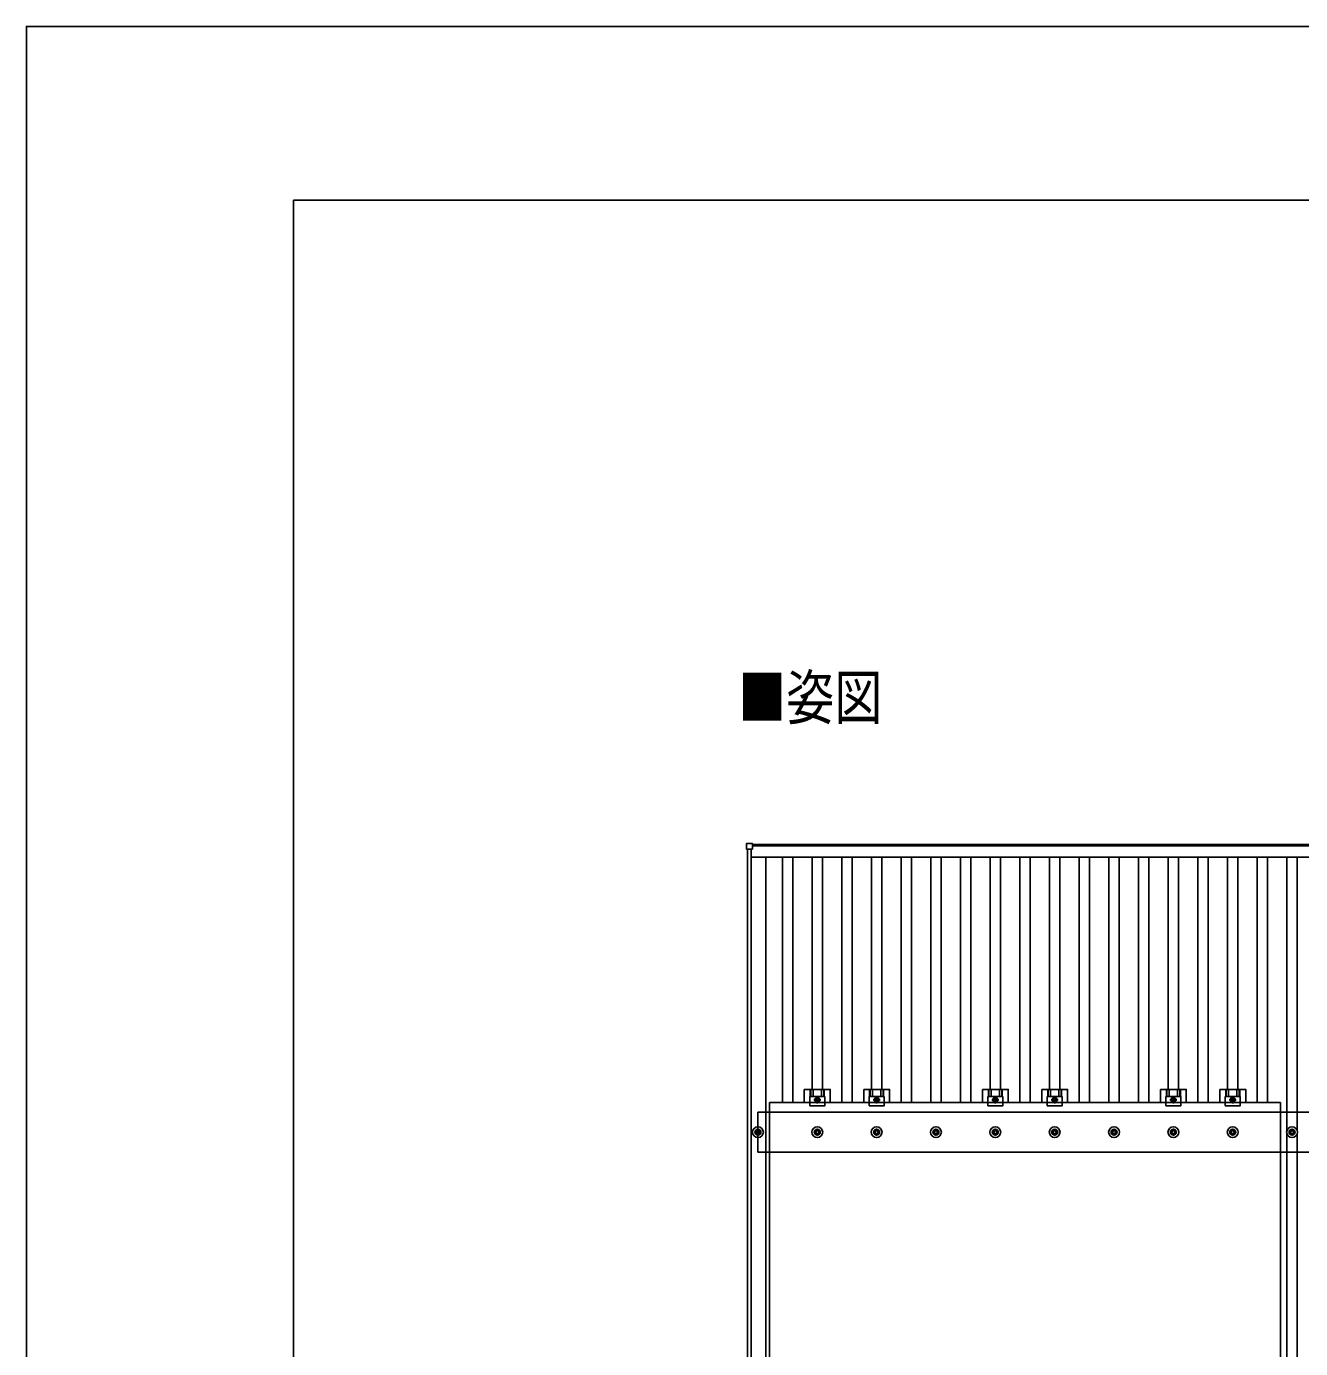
# Model space of a CAD drawing. Units: millimetres, scale not verified. Extents: x -12615 to 12615, y -8910 to 8910.
# Drawn here: x -12615 to -8321, y 4455 to 8910 of the extents above; entities that cross this region are included whole.
import ezdxf
from ezdxf.enums import TextEntityAlignment as Align

# ---------------------------------------------------------------- set-up
doc = ezdxf.new("R2010")
doc.units = ezdxf.units.MM
doc.header["$LTSCALE"] = 40
for name, color, linetype in [('0-2_USER1', 3, 'Continuous'), ('0-4_YKK_13', 4, 'Continuous'), ('0-5_YKK_A1', 4, 'Continuous'), ('0-7_YKK_ZWAK', 7, 'Continuous')]:
    doc.layers.add(name, color=color, linetype=linetype)
doc.styles.add('ＭＳ ゴシック', font='')
doc.styles.get('ＭＳ ゴシック').set_extended_font_data('MS Gothic')

msp = doc.modelspace()

# ---------------------------------------------------------------- linework, layer by layer
at = {"layer": '0-4_YKK_13'}
for p, q in [((-10188.3, 6138.21), (-10188.3, 6156.21)), ((-10187.3, 6157.21), (-10169.3, 6157.21)), ((-10168.3, 6156.21), (-10168.3, 6138.21)), ((-10169.3, 6137.21), (-10187.3, 6137.21)), ((-9993.65, 5284.66), (-9993.65, 5328.16)), ((-9975.01, 5303.96), (-9975, 5272.66)), ((-9925, 5303.96), (-9975.01, 5303.96)), ((-9973.52, 5328.16), (-9973.52, 5303.96)), ((-9972.12, 5328.16), (-9972.12, 5303.96)), ((-9963.92, 5328.16), (-9963.92, 5303.96)), ((-9950, 5280.65), (-9950, 5305.66)), ((-9936.08, 5328.16), (-9936.08, 5303.96)), ((-9927.88, 5328.16), (-9927.88, 5303.96)), ((-9926.48, 5328.16), (-9926.48, 5303.96)), ((-9793.65, 5284.66), (-9793.65, 5328.16)), ((-9775.01, 5303.96), (-9775, 5272.66)), ((-9725, 5303.96), (-9775.01, 5303.96)), ((-9773.52, 5328.16), (-9773.52, 5303.96)), ((-9772.12, 5328.16), (-9772.12, 5303.96)), ((-9763.92, 5328.16), (-9763.92, 5303.96)), ((-9750, 5280.65), (-9750, 5305.66)), ((-9736.08, 5328.16), (-9736.08, 5303.96)), ((-9727.88, 5328.16), (-9727.88, 5303.96)), ((-9726.48, 5328.16), (-9726.48, 5303.96)), ((-9393.65, 5284.66), (-9393.65, 5328.16)), ((-9375.01, 5303.96), (-9375, 5272.66)), ((-9325, 5303.96), (-9375.01, 5303.96)), ((-9373.52, 5328.16), (-9373.52, 5303.96)), ((-9372.12, 5328.16), (-9372.12, 5303.96)), ((-9363.92, 5328.16), (-9363.92, 5303.96)), ((-9350, 5280.65), (-9350, 5305.66)), ((-9336.08, 5328.16), (-9336.08, 5303.96)), ((-9327.88, 5328.16), (-9327.88, 5303.96)), ((-9326.48, 5328.16), (-9326.48, 5303.96)), ((-9193.65, 5284.66), (-9193.65, 5328.16)), ((-9175.01, 5303.96), (-9175, 5272.66)), ((-9125, 5303.96), (-9175.01, 5303.96)), ((-9173.52, 5328.16), (-9173.52, 5303.96)), ((-9172.12, 5328.16), (-9172.12, 5303.96)), ((-9163.92, 5328.16), (-9163.92, 5303.96)), ((-9150, 5280.65), (-9150, 5305.66)), ((-9136.08, 5328.16), (-9136.08, 5303.96)), ((-9127.88, 5328.16), (-9127.88, 5303.96)), ((-9126.48, 5328.16), (-9126.48, 5303.96)), ((-8793.65, 5284.66), (-8793.65, 5328.16)), ((-8775.01, 5303.96), (-8775, 5272.66)), ((-8725, 5303.96), (-8775.01, 5303.96)), ((-8773.52, 5328.16), (-8773.52, 5303.96)), ((-8772.12, 5328.16), (-8772.12, 5303.96)), ((-8763.92, 5328.16), (-8763.92, 5303.96)), ((-8750, 5280.65), (-8750, 5305.66)), ((-8736.08, 5328.16), (-8736.08, 5303.96)), ((-8727.88, 5328.16), (-8727.88, 5303.96)), ((-8726.48, 5328.16), (-8726.48, 5303.96)), ((-8593.65, 5284.66), (-8593.65, 5328.16)), ((-8575.01, 5303.96), (-8575, 5272.66)), ((-8525, 5303.96), (-8575.01, 5303.96)), ((-8573.52, 5328.16), (-8573.52, 5303.96)), ((-8572.12, 5328.16), (-8572.12, 5303.96)), ((-8563.92, 5328.16), (-8563.92, 5303.96)), ((-8550, 5280.65), (-8550, 5305.66)), ((-8536.08, 5328.16), (-8536.08, 5303.96)), ((-8527.88, 5328.16), (-8527.88, 5303.96)), ((-8526.48, 5328.16), (-8526.48, 5303.96)), ((-10111, 4150.66), (-10111, 5284.66)), ((-8389, 5284.66), (-10111, 5284.66)), ((-9961.5, 5293.16), (-9938.5, 5293.16)), ((-9761.5, 5293.16), (-9738.5, 5293.16)), ((-9361.5, 5293.16), (-9338.5, 5293.16)), ((-9161.5, 5293.16), (-9138.5, 5293.16)), ((-8761.5, 5293.16), (-8738.5, 5293.16)), ((-8561.5, 5293.16), (-8538.5, 5293.16)), ((-10160, 5185.91), (-10155.58, 5185.91)), ((-10160, 5182.41), (-10155.58, 5182.41)), ((-10151.75, 5194.16), (-10151.75, 5189.74)), ((-10151.75, 5178.58), (-10151.75, 5174.16)), ((-10148.25, 5194.16), (-10148.25, 5189.74)), ((-10148.25, 5178.58), (-10148.25, 5174.16)), ((-10144.42, 5185.91), (-10140, 5185.91)), ((-10144.42, 5182.41), (-10140, 5182.41)), ((-9960, 5185.91), (-9955.58, 5185.91)), ((-9960, 5182.41), (-9955.58, 5182.41)), ((-9951.75, 5194.16), (-9951.75, 5189.74)), ((-9951.75, 5178.58), (-9951.75, 5174.16)), ((-9948.25, 5194.16), (-9948.25, 5189.74)), ((-9948.25, 5178.58), (-9948.25, 5174.16)), ((-9944.42, 5185.91), (-9940, 5185.91)), ((-9944.42, 5182.41), (-9940, 5182.41)), ((-9760, 5185.91), (-9755.58, 5185.91)), ((-9760, 5182.41), (-9755.58, 5182.41)), ((-9751.75, 5194.16), (-9751.75, 5189.74)), ((-9751.75, 5178.58), (-9751.75, 5174.16)), ((-9748.25, 5194.16), (-9748.25, 5189.74)), ((-9748.25, 5178.58), (-9748.25, 5174.16)), ((-9744.42, 5185.91), (-9740, 5185.91)), ((-9744.42, 5182.41), (-9740, 5182.41)), ((-9560, 5185.91), (-9555.58, 5185.91)), ((-9560, 5182.41), (-9555.58, 5182.41)), ((-9551.75, 5194.16), (-9551.75, 5189.74)), ((-9551.75, 5178.58), (-9551.75, 5174.16)), ((-9548.25, 5194.16), (-9548.25, 5189.74)), ((-9548.25, 5178.58), (-9548.25, 5174.16)), ((-9544.42, 5185.91), (-9540, 5185.91)), ((-9544.42, 5182.41), (-9540, 5182.41)), ((-9360, 5185.91), (-9355.58, 5185.91)), ((-9360, 5182.41), (-9355.58, 5182.41)), ((-9351.75, 5194.16), (-9351.75, 5189.74)), ((-9351.75, 5178.58), (-9351.75, 5174.16)), ((-9348.25, 5194.16), (-9348.25, 5189.74)), ((-9348.25, 5178.58), (-9348.25, 5174.16)), ((-9344.42, 5185.91), (-9340, 5185.91)), ((-9344.42, 5182.41), (-9340, 5182.41)), ((-9160, 5185.91), (-9155.58, 5185.91)), ((-9160, 5182.41), (-9155.58, 5182.41)), ((-9151.75, 5194.16), (-9151.75, 5189.74)), ((-9151.75, 5178.58), (-9151.75, 5174.16)), ((-9148.25, 5194.16), (-9148.25, 5189.74)), ((-9148.25, 5178.58), (-9148.25, 5174.16)), ((-9144.42, 5185.91), (-9140, 5185.91)), ((-9144.42, 5182.41), (-9140, 5182.41)), ((-8960, 5185.91), (-8955.58, 5185.91)), ((-8960, 5182.41), (-8955.58, 5182.41)), ((-8951.75, 5194.16), (-8951.75, 5189.74)), ((-8951.75, 5178.58), (-8951.75, 5174.16)), ((-8948.25, 5194.16), (-8948.25, 5189.74)), ((-8948.25, 5178.58), (-8948.25, 5174.16)), ((-8944.42, 5185.91), (-8940, 5185.91)), ((-8944.42, 5182.41), (-8940, 5182.41)), ((-8760, 5185.91), (-8755.58, 5185.91)), ((-8760, 5182.41), (-8755.58, 5182.41)), ((-8751.75, 5194.16), (-8751.75, 5189.74)), ((-8751.75, 5178.58), (-8751.75, 5174.16)), ((-8748.25, 5194.16), (-8748.25, 5189.74)), ((-8748.25, 5178.58), (-8748.25, 5174.16)), ((-8744.42, 5185.91), (-8740, 5185.91)), ((-8744.42, 5182.41), (-8740, 5182.41)), ((-8560, 5185.91), (-8555.58, 5185.91)), ((-8560, 5182.41), (-8555.58, 5182.41)), ((-8551.75, 5194.16), (-8551.75, 5189.74)), ((-8551.75, 5178.58), (-8551.75, 5174.16)), ((-8548.25, 5194.16), (-8548.25, 5189.74)), ((-8548.25, 5178.58), (-8548.25, 5174.16)), ((-8544.42, 5185.91), (-8540, 5185.91)), ((-8544.42, 5182.41), (-8540, 5182.41)), ((-8360, 5185.91), (-8355.58, 5185.91)), ((-8360, 5182.41), (-8355.58, 5182.41)), ((-8351.75, 5194.16), (-8351.75, 5189.74)), ((-8351.75, 5178.58), (-8351.75, 5174.16)), ((-8348.25, 5194.16), (-8348.25, 5189.74)), ((-8348.25, 5178.58), (-8348.25, 5174.16)), ((-8344.42, 5185.91), (-8340, 5185.91)), ((-8344.42, 5182.41), (-8340, 5182.41))]:
    msp.add_line(p, q, dxfattribs=at)
for points in [[(-9906.35, 5284.66), (-9906.35, 5328.16), (-9993.65, 5328.16)], [(-9925, 5303.96), (-9925, 5272.66), (-9975, 5272.66)], [(-9706.35, 5284.66), (-9706.35, 5328.16), (-9793.65, 5328.16)], [(-9725, 5303.96), (-9725, 5272.66), (-9775, 5272.66)], [(-9306.35, 5284.66), (-9306.35, 5328.16), (-9393.65, 5328.16)], [(-9325, 5303.96), (-9325, 5272.66), (-9375, 5272.66)], [(-9106.35, 5284.66), (-9106.35, 5328.16), (-9193.65, 5328.16)], [(-9125, 5303.96), (-9125, 5272.66), (-9175, 5272.66)], [(-8706.35, 5284.66), (-8706.35, 5328.16), (-8793.65, 5328.16)], [(-8725, 5303.96), (-8725, 5272.66), (-8775, 5272.66)], [(-8506.35, 5284.66), (-8506.35, 5328.16), (-8593.65, 5328.16)], [(-8525, 5303.96), (-8525, 5272.66), (-8575, 5272.66)], [(-8389, 5284.66), (-8389, 4150.66), (-10111, 4150.66)]]:
    msp.add_lwpolyline(points, dxfattribs=at)
for points in [[(-9950, 5285.65), (-9943.5, 5289.41), (-9943.5, 5296.91), (-9950, 5300.66), (-9956.5, 5296.91), (-9956.5, 5289.41)], [(-9750, 5285.65), (-9743.5, 5289.41), (-9743.5, 5296.91), (-9750, 5300.66), (-9756.5, 5296.91), (-9756.5, 5289.41)], [(-9350, 5285.65), (-9343.5, 5289.41), (-9343.5, 5296.91), (-9350, 5300.66), (-9356.5, 5296.91), (-9356.5, 5289.41)], [(-9150, 5285.65), (-9143.5, 5289.41), (-9143.5, 5296.91), (-9150, 5300.66), (-9156.5, 5296.91), (-9156.5, 5289.41)], [(-8750, 5285.65), (-8743.5, 5289.41), (-8743.5, 5296.91), (-8750, 5300.66), (-8756.5, 5296.91), (-8756.5, 5289.41)], [(-8550, 5285.65), (-8543.5, 5289.41), (-8543.5, 5296.91), (-8550, 5300.66), (-8556.5, 5296.91), (-8556.5, 5289.41)]]:
    msp.add_lwpolyline(points, close=True, dxfattribs=at)
for centre, radius in [((-9950, 5293.16), 8.5), ((-9750, 5293.16), 8.5), ((-9350, 5293.16), 8.5), ((-9150, 5293.16), 8.5), ((-8750, 5293.16), 8.5), ((-8550, 5293.16), 8.5), ((-9950, 5293.16), 6.5), ((-9950, 5293.16), 4), ((-9750, 5293.16), 6.5), ((-9750, 5293.16), 4), ((-9350, 5293.16), 6.5), ((-9350, 5293.16), 4), ((-9150, 5293.16), 6.5), ((-9150, 5293.16), 4), ((-8750, 5293.16), 6.5), ((-8750, 5293.16), 4), ((-8550, 5293.16), 6.5), ((-8550, 5293.16), 4), ((-10150, 5184.16), 18.25), ((-10150, 5184.16), 10.15), ((-10150, 5184.16), 5.85), ((-10150, 5184.16), 5.25), ((-9950, 5184.16), 18.25), ((-9950, 5184.16), 10.15), ((-9950, 5184.16), 5.85), ((-9950, 5184.16), 5.25), ((-9750, 5184.16), 18.25), ((-9750, 5184.16), 10.15), ((-9750, 5184.16), 5.85), ((-9750, 5184.16), 5.25), ((-9550, 5184.16), 18.25), ((-9550, 5184.16), 10.15), ((-9550, 5184.16), 5.85), ((-9550, 5184.16), 5.25), ((-9350, 5184.16), 18.25), ((-9350, 5184.16), 10.15), ((-9350, 5184.16), 5.85), ((-9350, 5184.16), 5.25), ((-9150, 5184.16), 18.25), ((-9150, 5184.16), 10.15), ((-9150, 5184.16), 5.85), ((-9150, 5184.16), 5.25), ((-8950, 5184.16), 18.25), ((-8950, 5184.16), 10.15), ((-8950, 5184.16), 5.85), ((-8950, 5184.16), 5.25), ((-8750, 5184.16), 18.25), ((-8750, 5184.16), 10.15), ((-8750, 5184.16), 5.85), ((-8750, 5184.16), 5.25), ((-8550, 5184.16), 18.25), ((-8550, 5184.16), 10.15), ((-8550, 5184.16), 5.85), ((-8550, 5184.16), 5.25), ((-8350, 5184.16), 18.25), ((-8350, 5184.16), 10.15), ((-8350, 5184.16), 5.85), ((-8350, 5184.16), 5.25)]:
    msp.add_circle(centre, radius, dxfattribs=at)
for centre, start, end in [((-10187.3, 6156.21), 90, 180), ((-10169.3, 6156.21), 0, 90), ((-10187.3, 6138.21), 180, 270), ((-10169.3, 6138.21), 270, 0)]:
    msp.add_arc(centre, 1, start, end, dxfattribs=at)
at = {"layer": '0-5_YKK_A1'}
for p, q in [((-10168.3, 6153.87), (-4731.7, 6153.87)), ((-4731.7, 6149.08), (-10168.3, 6149.08)), ((-10185, 228.05), (-10185, 6137.21)), ((-10173, 228.05), (-10173, 6137.21)), ((-4727, 6111.08), (-10173, 6111.08)), ((-10123.5, 259.34), (-10123.5, 6111.08)), ((-10067.5, 5284.66), (-10067.5, 6111.08)), ((-10032.5, 5284.66), (-10032.5, 6111.08)), ((-9967.5, 5328.16), (-9967.5, 6111.08)), ((-9932.5, 5328.16), (-9932.5, 6111.08)), ((-9867.5, 5284.66), (-9867.5, 6111.08)), ((-9832.5, 5284.66), (-9832.5, 6111.08)), ((-9767.5, 5328.16), (-9767.5, 6111.08)), ((-9732.5, 5328.16), (-9732.5, 6111.08)), ((-9667.5, 5284.66), (-9667.5, 6111.08)), ((-9632.5, 5284.66), (-9632.5, 6111.08)), ((-9567.5, 5284.66), (-9567.5, 6111.08)), ((-9532.5, 5284.66), (-9532.5, 6111.08)), ((-9467.5, 5284.66), (-9467.5, 6111.08)), ((-9432.5, 5284.66), (-9432.5, 6111.08)), ((-9367.5, 5328.16), (-9367.5, 6111.08)), ((-9332.5, 5328.16), (-9332.5, 6111.08)), ((-9267.5, 5284.66), (-9267.5, 6111.08)), ((-9232.5, 5284.66), (-9232.5, 6111.08)), ((-9167.5, 5328.16), (-9167.5, 6111.08)), ((-9132.5, 5328.16), (-9132.5, 6111.08)), ((-9067.5, 5284.66), (-9067.5, 6111.08)), ((-9032.5, 5284.66), (-9032.5, 6111.08)), ((-8967.5, 5284.66), (-8967.5, 6111.08)), ((-8932.5, 5284.66), (-8932.5, 6111.08)), ((-8867.5, 5284.66), (-8867.5, 6111.08)), ((-8832.5, 5284.66), (-8832.5, 6111.08)), ((-8767.5, 5328.16), (-8767.5, 6111.08)), ((-8732.5, 5328.16), (-8732.5, 6111.08)), ((-8667.5, 5284.66), (-8667.5, 6111.08)), ((-8632.5, 5284.66), (-8632.5, 6111.08)), ((-8567.5, 5328.16), (-8567.5, 6111.08)), ((-8532.5, 5328.16), (-8532.5, 6111.08)), ((-8467.5, 5284.66), (-8467.5, 6111.08)), ((-8432.5, 5284.66), (-8432.5, 6111.08)), ((-8367.5, 5189.34), (-8367.5, 6111.08)), ((-8332.5, 5189.34), (-8332.5, 6111.08)), ((-4750, 5251.16), (-10150, 5251.16)), ((-10150, 5117.16), (-10150, 5251.16)), ((-8367.5, 3189.34), (-8367.5, 5178.98)), ((-8332.5, 3189.34), (-8332.5, 5178.98)), ((-4750, 5117.16), (-10150, 5117.16))]:
    msp.add_line(p, q, dxfattribs=at)
at = {"layer": '0-7_YKK_ZWAK'}
for p in [(11685.06, 8325), (-11714.94, -7575)]:
    msp.add_line(p, (-11714.94, 8325), dxfattribs=at)
msp.add_lwpolyline([(-12615, -8910), (12615, -8910), (12615, 8910), (-12615, 8910)], close=True, dxfattribs=at)

# ---------------------------------------------------------------- texts
at = {"layer": '0-2_USER1', "style": 'ＭＳ ゴシック', "width": 0.8}
msp.add_text('■姿図', height=148.5, dxfattribs=at).set_placement((-10216.8, 6530.31), align=Align.BOTTOM_LEFT)

doc.saveas('drawing.dxf')
